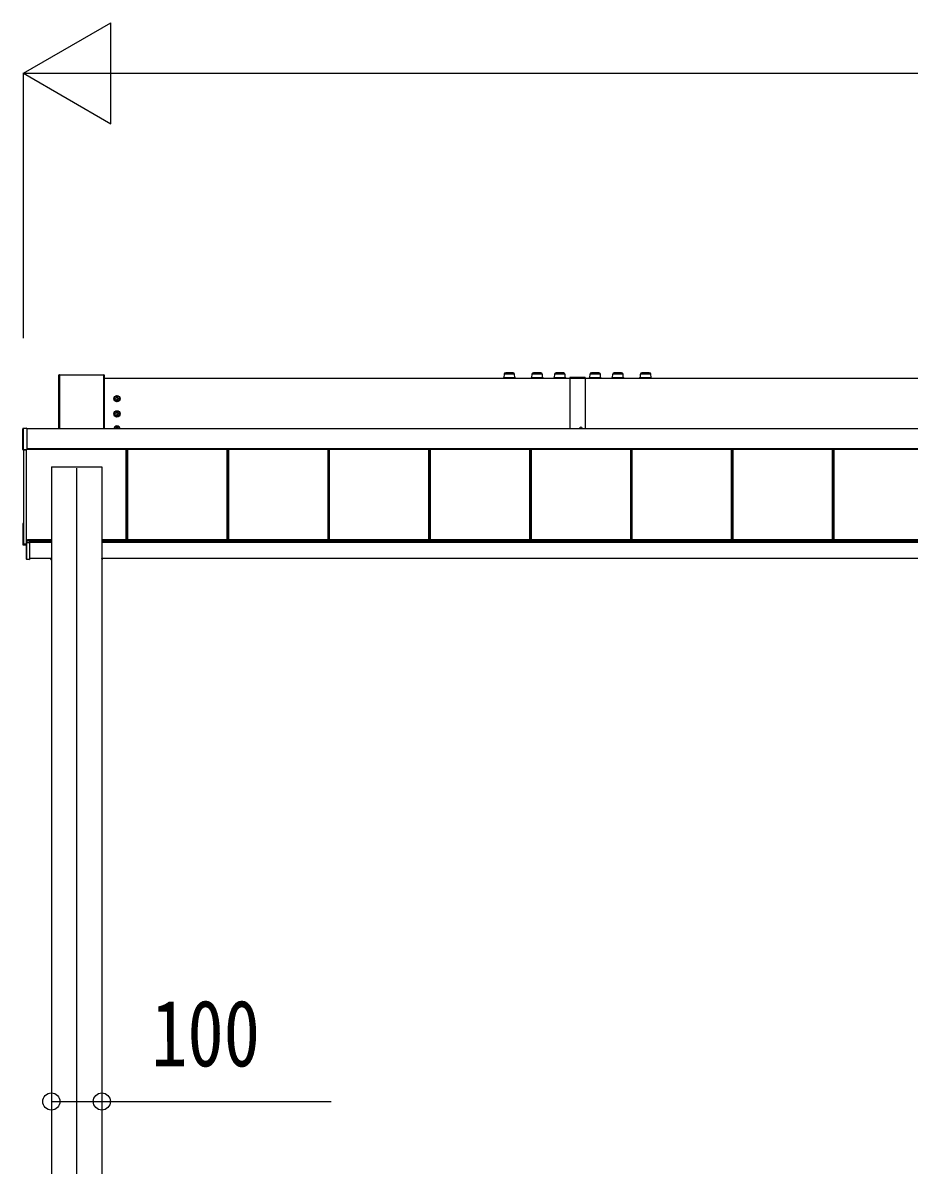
# Model space of a CAD drawing. Units: millimetres, scale not verified. Extents: x -16820 to 16820, y -11880 to 11880.
# Drawn here: x -13621 to -11864, y -4113 to -1848 of the extents above; entities that cross this region are included whole.
import ezdxf
from ezdxf.enums import TextEntityAlignment as Align

# ---------------------------------------------------------------- set-up
doc = ezdxf.new("R2010")
doc.units = ezdxf.units.MM
doc.header["$LTSCALE"] = 60
for name, color, linetype in [('0-3_YKK_12', 2, 'Continuous'), ('0-4_YKK_A1', 4, 'Continuous'), ('0-5_YKK_D', 6, 'Continuous')]:
    doc.layers.add(name, color=color, linetype=linetype)
doc.styles.add('ＭＳ ゴシック', font='')
doc.styles.get('ＭＳ ゴシック').set_extended_font_data('MS Gothic')

msp = doc.modelspace()

# ---------------------------------------------------------------- linework, layer by layer
at = {"layer": '0-3_YKK_12'}
msp.add_line((-13514.92, -2731.12), (-13514.92, -5879.28), dxfattribs=at)
at = {"layer": '0-4_YKK_A1'}
for p, q in [((-13549.92, -2653.34), (-13549.92, -2546.58)), ((-13549.58, -2546.72), (-13549.92, -2546.58)), ((-13549.58, -2653.34), (-13549.58, -2546.72)), ((-13549.42, -2546.08), (-13460.42, -2546.08)), ((-13549.42, -2546.08), (-13549.08, -2546.22)), ((-13549.08, -2546.22), (-13549.08, -2546.71)), ((-13549.08, -2546.22), (-13460.76, -2546.22)), ((-13549.08, -2546.71), (-13549.08, -2653.34)), ((-13460.76, -2546.71), (-13549.08, -2546.71)), ((-13460.76, -2546.22), (-13460.42, -2546.08)), ((-13460.76, -2546.22), (-13460.76, -2546.71)), ((-13460.76, -2653.34), (-13460.76, -2546.71)), ((-13459.92, -2546.58), (-13460.26, -2546.72)), ((-13460.26, -2546.72), (-13460.26, -2653.34)), ((-13459.92, -2546.58), (-13459.92, -2653.34)), ((-13459.92, -2552.6), (-12522.02, -2552.6)), ((-12667.49, -2545.19), (-12667.89, -2551.75)), ((-12646.15, -2551.75), (-12646.55, -2545.19)), ((-12612.49, -2545.18), (-12612.89, -2551.74)), ((-12591.15, -2551.74), (-12591.55, -2545.18)), ((-12567.49, -2545.17), (-12567.89, -2551.73)), ((-12546.15, -2551.73), (-12546.55, -2545.17)), ((-12507.02, -2551.62), (-12537.02, -2551.62)), ((-12537.02, -2551.62), (-12537.02, -2653.34)), ((-12507.02, -2551.62), (-12507.02, -2653.34)), ((-12497.49, -2545.16), (-12497.89, -2551.72)), ((-12476.15, -2551.72), (-12476.55, -2545.16)), ((-12452.49, -2545.15), (-12452.89, -2551.71)), ((-12431.15, -2551.71), (-12431.55, -2545.15)), ((-12397.49, -2545.14), (-12397.89, -2551.7)), ((-12376.15, -2551.7), (-12376.55, -2545.14)), ((-13437.2, -2594.33), (-13437.92, -2594.33)), ((-13432.64, -2592.81), (-13431.92, -2592.81)), ((-13437.2, -2624.31), (-13437.92, -2624.31)), ((-13432.64, -2622.79), (-13431.92, -2622.79)), ((-13621.42, -2694.02), (-13621.42, -2652.96)), ((-13613.42, -2651.99), (-13620.95, -2652.46)), ((-13613.42, -2651.99), (-13613.42, -2652.47)), ((-13613.42, -2652.47), (-13613.42, -2694.44)), ((-9620.92, -2653.34), (-13613.42, -2653.34)), ((-13432.64, -2652.92), (-13431.92, -2652.92)), ((-13431.92, -2652.92), (-13431.92, -2653.34)), ((-13621.42, -2694.27), (-13621.42, -2694.02)), ((-13620.95, -2694), (-13613.42, -2694.44)), ((-13613.42, -2694.96), (-13620.95, -2694.52)), ((-13620.95, -2694.52), (-13620.95, -2694.77)), ((-13620.95, -2694.77), (-13615.24, -2695.12)), ((-13619.92, -2694.83), (-13619.92, -2881.62)), ((-13615.24, -2695.12), (-13615.24, -2695.08)), ((-13614.92, -2695.08), (-13614.92, -2881.62)), ((-13614.64, -2695.09), (-13613.42, -2695.17)), ((-13614.64, -2695.09), (-13613.42, -2695.17)), ((-13614.64, -2695.09), (-13614.64, -2695.09)), ((-9620.92, -2693), (-13613.42, -2693)), ((-9620.92, -2693.51), (-13613.42, -2693.51)), ((-13613.42, -2693.65), (-9620.92, -2693.65)), ((-9620.92, -2693.65), (-13613.42, -2693.65)), ((-13613.42, -2694.44), (-13613.42, -2694.96)), ((-13613.42, -2694.96), (-13613.42, -2695.17)), ((-13416.42, -2873.65), (-13416.42, -2693.65)), ((-13416.02, -2873.65), (-13416.02, -2693.65)), ((-13413.42, -2873.65), (-13413.42, -2693.65)), ((-13216.42, -2873.65), (-13216.42, -2693.65)), ((-13213.82, -2873.65), (-13213.82, -2693.65)), ((-13213.42, -2873.65), (-13213.42, -2693.65)), ((-13016.42, -2873.65), (-13016.42, -2693.65)), ((-13013.82, -2873.65), (-13013.82, -2693.65)), ((-13013.42, -2873.65), (-13013.42, -2693.65)), ((-12816.42, -2873.65), (-12816.42, -2693.65)), ((-12813.82, -2873.65), (-12813.82, -2693.65)), ((-12813.42, -2873.65), (-12813.42, -2693.65)), ((-12616.42, -2873.65), (-12616.42, -2693.65)), ((-12613.82, -2873.65), (-12613.82, -2693.65)), ((-12613.42, -2873.65), (-12613.42, -2693.65)), ((-12416.42, -2873.65), (-12416.42, -2693.65)), ((-12413.82, -2873.65), (-12413.82, -2693.65)), ((-12413.42, -2873.65), (-12413.42, -2693.65)), ((-12216.42, -2873.65), (-12216.42, -2693.65)), ((-12213.82, -2873.65), (-12213.82, -2693.65)), ((-12213.42, -2873.65), (-12213.42, -2693.65)), ((-12016.42, -2873.65), (-12016.42, -2693.65)), ((-12013.82, -2873.65), (-12013.82, -2693.65)), ((-12013.42, -2873.65), (-12013.42, -2693.65)), ((-13564.92, -2728.5), (-13564.92, -5129.28)), ((-13564.92, -2728.5), (-13564.62, -2728.5)), ((-13564.92, -2728.5), (-13464.92, -2728.5)), ((-13465.22, -2728.5), (-13464.92, -2728.5)), ((-13464.92, -2728.5), (-13464.92, -5129.28)), ((-13621.42, -2841.56), (-13621.42, -2882.62)), ((-13620.95, -2841.06), (-13619.92, -2841)), ((-13620.42, -2842.03), (-13619.92, -2842)), ((-13619.92, -2842.06), (-13620.42, -2842.09)), ((-13614.42, -2875.15), (-13614.42, -2873.4)), ((-13614.42, -2878.74), (-13614.42, -2875.15)), ((-13614.14, -2875.15), (-13614.42, -2875.15)), ((-13614.14, -2873.4), (-13614.14, -2875.15)), ((-13614.12, -2878.44), (-13614.12, -2875.45)), ((-13613.92, -2878.24), (-13613.92, -2875.65)), ((-13613.64, -2875.65), (-13613.92, -2875.65)), ((-13613.64, -2875.65), (-13613.64, -2878.24)), ((-13612.92, -2873.94), (-13612.92, -2873.4)), ((-13612.92, -2873.94), (-13607.92, -2873.93)), ((-13564.92, -2873.65), (-13611.92, -2873.65)), ((-13611.92, -2873.65), (-13611.92, -2873.94)), ((-13611.92, -2873.94), (-13611.92, -2873.94)), ((-13611.92, -2873.94), (-13611.16, -2873.94)), ((-13607.92, -2878.22), (-13607.92, -2873.93)), ((-13607.92, -2875.65), (-13564.92, -2875.65)), ((-9617.42, -2873.65), (-13464.92, -2873.65)), ((-13464.92, -2875.65), (-9618.92, -2875.65)), ((-13621.42, -2882.87), (-13621.42, -2882.62)), ((-13620.95, -2883.12), (-13615.24, -2883.47)), ((-13620.95, -2883.12), (-13620.95, -2883.37)), ((-13620.95, -2883.37), (-13614.42, -2883.78)), ((-13620.95, -2883.37), (-13620.95, -2883.37)), ((-13620.95, -2883.37), (-13614.42, -2883.78)), ((-13615.42, -2882.12), (-13619.42, -2882.12)), ((-13615.24, -2883.51), (-13615.24, -2883.47)), ((-13614.92, -2882.49), (-13614.92, -2881.62)), ((-13614.92, -2883.17), (-13614.92, -2883.21)), ((-13614.42, -2883.58), (-13614.64, -2883.57)), ((-13614.62, -2882.56), (-13614.42, -2882.57)), ((-13614.42, -2911.82), (-13614.42, -2878.74)), ((-13614.14, -2878.74), (-13614.42, -2878.74)), ((-13614.14, -2878.74), (-13614.14, -2911.82)), ((-13614.12, -2878.44), (-13614.12, -2878.44)), ((-13607.92, -2878.72), (-13614.12, -2878.74)), ((-13614.11, -2878.44), (-13614.11, -2878.44)), ((-13613.92, -2878.25), (-13613.92, -2878.24)), ((-13613.64, -2878.24), (-13613.92, -2878.24)), ((-13613.64, -2878.24), (-13607.92, -2878.22)), ((-13607.92, -2878.22), (-13607.92, -2878.42)), ((-13564.92, -2878.52), (-13607.92, -2878.52)), ((-9620.92, -2878.52), (-13464.92, -2878.52)), ((-13614.42, -2911.82), (-13614.14, -2911.82)), ((-13614.14, -2911.82), (-13607.92, -2912.2)), ((-13607.92, -2910), (-13565.77, -2910)), ((-13565.92, -2912.18), (-13565.79, -2910)), ((-13565.77, -2910), (-13565.29, -2910)), ((-13565.29, -2910), (-13565.42, -2912.18)), ((-13564.92, -2910), (-13565.29, -2910)), ((-13464.55, -2910), (-13464.92, -2910)), ((-13464.92, -2912.18), (-13464.42, -2912.18)), ((-13464.42, -2912.5), (-13464.92, -2912.5)), ((-13464.55, -2910), (-13464.07, -2910)), ((-13464.42, -2912.18), (-13464.55, -2910)), ((-13464.42, -2912.5), (-13464.42, -2912.18)), ((-13464.22, -2912.5), (-13464.42, -2912.5)), ((-13464.07, -2910), (-9620.92, -2910)), ((-13464.05, -2910), (-13463.92, -2912.18))]:
    msp.add_line(p, q, dxfattribs=at)
for points in [[(-12668.78, -2552.01), (-12668.89, -2552.18), (-12668.91, -2552.33)], [(-12668.43, -2551.86), (-12668.38, -2551.83), (-12668.02, -2551.76), (-12667.3, -2551.7), (-12666.25, -2551.64), (-12664.9, -2551.58), (-12663.31, -2551.54), (-12661.5, -2551.5), (-12659.56, -2551.48), (-12657.53, -2551.47), (-12655.49, -2551.47), (-12653.5, -2551.49), (-12651.62, -2551.52), (-12649.91, -2551.56), (-12648.43, -2551.6), (-12647.23, -2551.66), (-12646.34, -2551.73), (-12645.8, -2551.79), (-12645.63, -2551.84)], [(-12613.78, -2552), (-12613.89, -2552.17), (-12613.91, -2552.32)], [(-12613.43, -2551.85), (-12613.38, -2551.82), (-12613.02, -2551.75), (-12612.3, -2551.69), (-12611.25, -2551.63), (-12609.9, -2551.57), (-12608.31, -2551.53), (-12606.5, -2551.49), (-12604.56, -2551.47), (-12602.53, -2551.46), (-12600.49, -2551.46), (-12598.5, -2551.48), (-12596.62, -2551.51), (-12594.91, -2551.55), (-12593.43, -2551.59), (-12592.23, -2551.65), (-12591.34, -2551.72), (-12590.8, -2551.79), (-12590.63, -2551.83)], [(-12568.78, -2552), (-12568.89, -2552.16), (-12568.91, -2552.32)], [(-12568.43, -2551.85), (-12568.38, -2551.82), (-12568.02, -2551.75), (-12567.3, -2551.68), (-12566.25, -2551.62), (-12564.9, -2551.56), (-12563.31, -2551.52), (-12561.5, -2551.49), (-12559.56, -2551.46), (-12557.53, -2551.45), (-12555.49, -2551.46), (-12553.5, -2551.47), (-12551.62, -2551.5), (-12549.91, -2551.54), (-12548.43, -2551.59), (-12547.23, -2551.64), (-12546.34, -2551.71), (-12545.8, -2551.78), (-12545.63, -2551.83)], [(-12522.02, -2552.6), (-6722.02, -2552.6), (-5769.92, -2552.6)], [(-12498.63, -2551.88), (-12498.69, -2551.9), (-12498.81, -2552.02)], [(-12498.4, -2551.81), (-12498.24, -2551.77), (-12497.7, -2551.7), (-12496.81, -2551.64), (-12495.61, -2551.58), (-12494.13, -2551.53), (-12492.43, -2551.49), (-12490.55, -2551.46), (-12488.55, -2551.44), (-12486.51, -2551.44), (-12484.48, -2551.45), (-12482.54, -2551.47), (-12480.74, -2551.51), (-12479.14, -2551.55), (-12477.79, -2551.6), (-12476.74, -2551.66), (-12476.02, -2551.73), (-12475.66, -2551.8), (-12475.65, -2551.81)], [(-12453.63, -2551.87), (-12453.69, -2551.9), (-12453.81, -2552.01)], [(-12453.4, -2551.81), (-12453.24, -2551.76), (-12452.7, -2551.69), (-12451.81, -2551.63), (-12450.61, -2551.57), (-12449.13, -2551.52), (-12447.43, -2551.48), (-12445.55, -2551.45), (-12443.55, -2551.44), (-12441.51, -2551.43), (-12439.48, -2551.44), (-12437.54, -2551.46), (-12435.74, -2551.5), (-12434.14, -2551.54), (-12432.79, -2551.6), (-12431.74, -2551.66), (-12431.02, -2551.72), (-12430.66, -2551.79), (-12430.65, -2551.8)], [(-12398.63, -2551.86), (-12398.69, -2551.89), (-12398.81, -2552)], [(-12398.4, -2551.8), (-12398.24, -2551.75), (-12397.7, -2551.68), (-12396.81, -2551.62), (-12395.61, -2551.56), (-12394.13, -2551.51), (-12392.43, -2551.47), (-12390.55, -2551.44), (-12388.55, -2551.43), (-12386.51, -2551.42), (-12384.48, -2551.43), (-12382.54, -2551.45), (-12380.74, -2551.49), (-12379.14, -2551.53), (-12377.79, -2551.59), (-12376.74, -2551.65), (-12376.02, -2551.71), (-12375.66, -2551.78), (-12375.65, -2551.79)], [(-13437.92, -2594.33), (-13437.92, -2592.81), (-13437.2, -2592.81)], [(-13435.68, -2591.29), (-13435.68, -2590.57), (-13434.16, -2590.57), (-13434.16, -2591.29)], [(-13434.16, -2595.85), (-13434.16, -2596.57), (-13435.68, -2596.57), (-13435.68, -2595.85)], [(-13431.92, -2592.81), (-13431.92, -2594.33), (-13432.64, -2594.33)], [(-13437.92, -2624.31), (-13437.92, -2622.79), (-13437.2, -2622.79)], [(-13435.68, -2621.27), (-13435.68, -2620.55), (-13434.16, -2620.55), (-13434.16, -2621.27)], [(-13434.16, -2625.83), (-13434.16, -2626.55), (-13435.68, -2626.55), (-13435.68, -2625.83)], [(-13431.92, -2622.79), (-13431.92, -2624.31), (-13432.64, -2624.31)], [(-13439.92, -2653.34), (-13439.92, -2650.79), (-13434.92, -2647.9)], [(-13434.92, -2647.9), (-13429.92, -2650.79), (-13429.92, -2653.34)], [(-13613.42, -2652.47), (-13620.95, -2652.94), (-13620.95, -2694)], [(-13437.92, -2653.34), (-13437.92, -2652.92), (-13437.2, -2652.92)], [(-13435.68, -2651.4), (-13435.68, -2650.68), (-13434.16, -2650.68), (-13434.16, -2651.4)], [(-13615.24, -2695.08), (-13615.18, -2695.07), (-13615.13, -2695.06)], [(-13620.42, -2842.03), (-13620.42, -2882.15), (-13614.92, -2882.49), (-13614.92, -2883.17)], [(-13614.62, -2873.4), (-13604.92, -2873.4), (-13604.92, -2873.65)], [(-13614.62, -2882.56), (-13614.62, -2883.26), (-13614.42, -2883.27)], [(-13614.11, -2878.44), (-13614.12, -2878.44), (-13614.12, -2878.44)], [(-13614.1, -2878.44), (-13607.92, -2878.42), (-13607.92, -2878.72), (-13607.92, -2912.2)], [(-13607.92, -2912.2), (-13607.92, -2912.5), (-13614.14, -2912.12)], [(-13564.92, -2912.5), (-13565.42, -2912.5), (-13565.62, -2912.5)], [(-13565.42, -2912.5), (-13565.42, -2912.18), (-13564.92, -2912.18)]]:
    msp.add_lwpolyline(points, dxfattribs=at)
for points in [[(-13434.92, -2587.8), (-13429.92, -2590.69), (-13429.92, -2596.46), (-13434.92, -2599.35), (-13439.92, -2596.46), (-13439.92, -2590.69)], [(-13434.92, -2617.78), (-13429.92, -2620.67), (-13429.92, -2626.44), (-13434.92, -2629.33), (-13439.92, -2626.44), (-13439.92, -2620.67)]]:
    msp.add_lwpolyline(points, close=True, dxfattribs=at)
for centre, radius in [((-13434.92, -2593.57), 6.25), ((-13434.92, -2593.57), 5), ((-13434.92, -2623.55), 6.25), ((-13434.92, -2623.55), 5)]:
    msp.add_circle(centre, radius, dxfattribs=at)
for centre, radius, start, end in [((-13549.08, -2546.72), 0.5, 90.15046, 179.81463), ((-13549.2, -2550.82), 4.12, 88.40447, 95.35624), ((-13460.76, -2546.72), 0.5, 0.18537, 89.84954), ((-13460.64, -2550.82), 4.12, 84.64376, 91.59553), ((-12657.01, -2662.38), 117.66, 84.90158, 95.11399), ((-12656.98, -2777.42), 225.52, 87.35048, 92.66936), ((-12664.29, -2545.47), 3.19, 87.13132, 174.52543), ((-12657.13, -2669.07), 126.97, 86.70011, 93.04891), ((-12649.69, -2545.46), 3.15, 1.62446, 87.11785), ((-12645.55, -2552.28), 0.411, 20.47829, 64.60156), ((-12602.01, -2662.37), 117.66, 84.90158, 95.11399), ((-12601.98, -2777.41), 225.52, 87.35048, 92.66936), ((-12609.29, -2545.46), 3.19, 87.13132, 174.52543), ((-12602.13, -2669.06), 126.97, 86.70011, 93.04891), ((-12594.69, -2545.45), 3.15, 1.62446, 87.11785), ((-12590.55, -2552.28), 0.411, 20.47829, 64.60156), ((-12557.01, -2662.36), 117.66, 84.90158, 95.11399), ((-12556.98, -2777.4), 225.52, 87.35048, 92.66936), ((-12564.29, -2545.45), 3.19, 87.13132, 174.52543), ((-12557.13, -2669.05), 126.97, 86.70011, 93.04891), ((-12549.69, -2545.44), 3.15, 1.62446, 87.11785), ((-12545.55, -2552.27), 0.411, 20.47829, 64.60156), ((-12494.33, -2545.44), 3.17, 88.97586, 178.25115), ((-12487, -2662.36), 117.67, 84.90628, 95.11784), ((-12486.98, -2777.39), 225.52, 87.35048, 92.66936), ((-12487.03, -2670.73), 128.66, 86.8506, 93.10193), ((-12479.68, -2545.4), 3.12, 4.87454, 87.70975), ((-12475.58, -2552.26), 0.432, 23.70801, 71.33999), ((-12449.33, -2545.43), 3.17, 88.97586, 178.25115), ((-12442, -2662.35), 117.67, 84.90628, 95.11784), ((-12441.98, -2777.38), 225.52, 87.35048, 92.66936), ((-12442.03, -2670.72), 128.66, 86.8506, 93.10193), ((-12434.68, -2545.39), 3.12, 4.87454, 87.70975), ((-12430.58, -2552.26), 0.432, 23.70801, 71.33999), ((-12394.33, -2545.42), 3.17, 88.97586, 178.25115), ((-12387, -2662.34), 117.67, 84.90628, 95.11784), ((-12386.98, -2777.37), 225.52, 87.35048, 92.66936), ((-12387.03, -2670.71), 128.66, 86.8506, 93.10193), ((-12379.68, -2545.38), 3.12, 4.87454, 87.70975), ((-12375.58, -2552.25), 0.432, 23.70801, 71.33999), ((-13434.92, -2593.57), 5.58, 153.74848, 206.25152), ((-13434.92, -2593.57), 5.58, 93.74848, 146.25152), ((-13434.92, -2593.57), 5.58, 213.74848, 266.25152), ((-13437.2, -2591.29), 1.52, 270, 0), ((-13437.2, -2595.85), 1.52, 0, 90), ((-13434.92, -2593.57), 5.58, 33.74848, 86.25152), ((-13434.92, -2593.57), 5.58, 273.74848, 326.25152), ((-13432.64, -2591.29), 1.52, 180, 270), ((-13432.64, -2595.85), 1.52, 90, 180), ((-13434.92, -2593.57), 5.58, 333.74848, 26.25152), ((-13434.92, -2623.55), 5.58, 153.74848, 206.25152), ((-13434.92, -2623.55), 5.58, 93.74848, 146.25152), ((-13434.92, -2623.55), 5.58, 213.74848, 266.25152), ((-13437.2, -2621.27), 1.52, 270, 0), ((-13437.2, -2625.83), 1.52, 0, 90), ((-13434.92, -2623.55), 5.58, 33.74848, 86.25152), ((-13434.92, -2623.55), 5.58, 273.74848, 326.25152), ((-13432.64, -2621.27), 1.52, 180, 270), ((-13432.64, -2625.83), 1.52, 90, 180), ((-13434.92, -2623.55), 5.58, 333.74848, 26.25152), ((-13434.92, -2653.68), 6.25, 3.13115, 176.86885), ((-13434.92, -2653.68), 5, 3.91504, 176.08496), ((-13434.92, -2653.68), 5.58, 93.74848, 146.25152), ((-13434.92, -2653.68), 5.58, 33.74848, 86.25152), ((-12515.02, -2653.12), 3, 355.77913, 184.22087), ((-13620.92, -2652.96), 0.5, 93.6197, 180), ((-13621.06, -2656.25), 3.31, 88.04871, 96.2006), ((-13618.97, -2652.7), 1.99, 173.18988, 187.0582), ((-13434.92, -2653.68), 5.58, 153.74848, 176.48929), ((-13437.2, -2651.4), 1.52, 270, 0), ((-13432.64, -2651.4), 1.52, 180, 270), ((-13434.92, -2653.68), 5.58, 3.51071, 26.25152), ((-13621.06, -2697.3), 3.31, 88.04871, 96.2006), ((-13620.92, -2694.02), 0.5, 180.01604, 266.51881), ((-13620.92, -2694.27), 0.5, 180.01604, 266.51881), ((-13618.71, -2694.26), 2.26, 173.44064, 186.55936), ((-13615.22, -2694.82), 0.3, 266.50034, 302.29446), ((-13615.13, -2696.23), 1.16, 87.84744, 92.19331), ((-13620.92, -2841.56), 0.5, 93.48119, 179.98396), ((-13614.62, -2873.1), 0.3, 180.01746, 270.01745), ((-13614.12, -2875.15), 0.3, 180.01746, 270.01745), ((-13612.8, -2875.22), 1.35, 177.08798, 189.90325), ((-13620.92, -2882.62), 0.5, 180.01604, 266.51881), ((-13620.92, -2882.87), 0.5, 180, 266.3803), ((-13620.92, -2882.87), 0.5, 180.01604, 266.51881), ((-13619.42, -2881.62), 0.5, 180.01746, 270.01745), ((-13615.42, -2881.62), 0.5, 269.98255, 359.98254), ((-13615.22, -2883.17), 0.3, 266.48405, 359.9811), ((-13615.22, -2883.21), 0.3, 266.48405, 359.9811), ((-13574.89, -2885.76), 39.81, 176.3927, 176.83925), ((-13614.12, -2878.74), 0.3, 90.12237, 180), ((-13612.92, -2878.66), 1.22, 169.53624, 183.72385), ((-13612.91, -2878.61), 1.21, 171.62247, 185.82998), ((-13612.87, -2878.66), 1.25, 169.72631, 183.54265), ((-13614.1, -2878.74), 0.3, 90.22184, 92.22662), ((-13614.1, -2878.58), 0.141, 90.0241, 94.22537), ((-13613.71, -2880.22), 1.98, 88.04873, 96.20074), ((-13614.12, -2911.82), 0.3, 180, 266.5), ((-13612.91, -2911.97), 1.24, 173.06854, 186.93146), ((-13565.62, -2912.2), 0.3, 176.5, 270), ((-13464.22, -2912.2), 0.3, 270, 3.5)]:
    msp.add_arc(centre, radius, start, end, dxfattribs=at)
for centre, major_axis, ratio, start_param, end_param in [((-13549.42, -2546.58), (0.382, -0.325), 0.996231, 2.2770247, 3.8440941), ((-13460.42, -2546.58), (0.382, 0.325), 0.996231, 5.5806839, 7.1477533), ((-13614.64, -2695.11), (0.6, -0.037), 0.034769, 2.4574856, 3.1437205), ((-13614.64, -2695.11), (0.6, -0.037), 0.034769, 1.5729242, 2.4574856), ((-13614.14, -2875.65), (0.301, 0.4), 0.997782, 5.3593221, 6.9301184), ((-13614.12, -2875.65), (0.108, 0.169), 0.994155, 5.2849907, 6.855787), ((-13614.64, -2883.54), (0.6, -0.037), 0.034769, 3.1437205, 4.7145169), ((-13614.62, -2882.55), (0.3, -0.018), 0.034769, 3.1437205, 4.7145169), ((-13614.62, -2883.25), (0.3, -0.037), 0.034385, 3.1458013, 4.7165976), ((-13614.14, -2878.24), (0.301, 0.4), 0.997782, 3.7885257, 3.8252324), ((-13614.12, -2878.24), (-0.145, 0.15), 0.921201, 2.3686772, 3.9027669), ((-13614.12, -2878.24), (0.482, -0.007), 0.414889, 4.7553012, 6.2893908), ((-13613.62, -2878.24), (0.001, 0.2), 0.09157, 1.5714198, 1.6062613), ((-13565.42, -2912.2), (0.5, -0.018), 0.036539, 1.5736281, 3.1406975), ((-13464.42, -2912.2), (0.5, 0.018), 0.036539, 0.0008951, 1.5679645)]:
    msp.add_ellipse(centre, major_axis=major_axis, ratio=ratio, start_param=start_param, end_param=end_param, dxfattribs=at)
at = {"layer": '0-5_YKK_D'}
for p, q in [((-13619.92, -1948.23), (-13446.72, -1848.23)), ((-13446.72, -2048.23), (-13446.72, -1848.23)), ((-13619.92, -2473.15), (-13619.92, -1947.23)), ((-13619.92, -1948.23), (-13446.72, -2048.23)), ((-13619.92, -1948.23), (-13273.51, -1948.23)), ((-13419.92, -1948.23), (-5809.92, -1948.23)), ((-13464.92, -3986.09), (-13464.92, -3986.08))]:
    msp.add_line(p, q, dxfattribs=at)
msp.add_lwpolyline([(-13564.92, -3987.09), (-13464.92, -3987.08), (-13010.52, -3987)], dxfattribs=at)
for centre in [(-13564.92, -3987.09), (-13464.92, -3987.08)]:
    msp.add_circle(centre, 17, dxfattribs=at)

# ---------------------------------------------------------------- texts
at = {"layer": '0-5_YKK_D', "style": 'ＭＳ ゴシック', "width": 0.8}
msp.add_text('100', height=132, rotation=0.01, dxfattribs=at).set_placement((-13366.93, -3957.06), align=Align.BOTTOM_LEFT)

doc.saveas('drawing.dxf')
